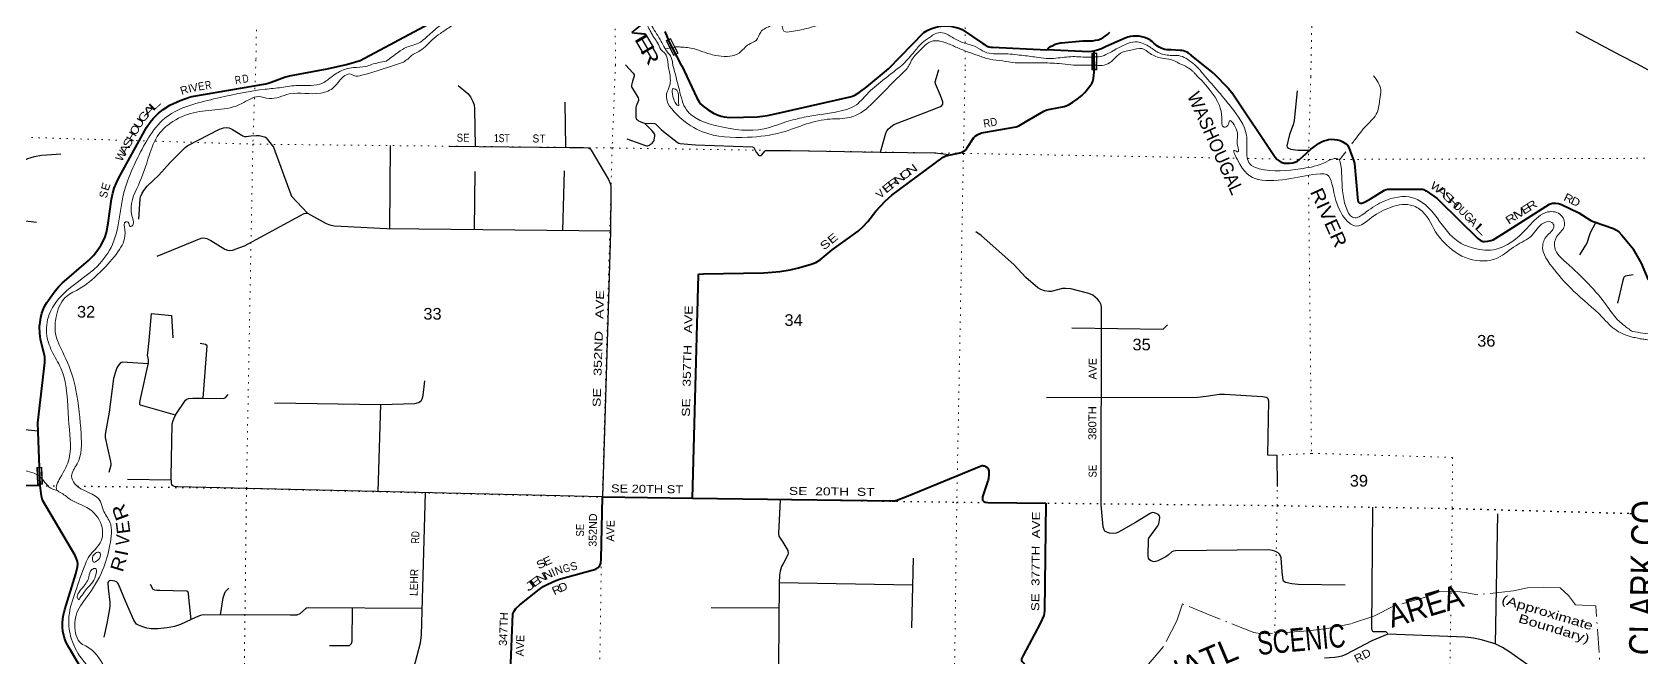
# Model space of a CAD drawing. Header units: feet. Extents: x -481249 to -254670, y -730376 to -544252.
# Drawn here: x -344259 to -320127, y -692632 to -683248 of the extents above; entities that cross this region are included whole.
import ezdxf
from ezdxf.enums import TextEntityAlignment as Align

# ---------------------------------------------------------------- set-up
doc = ezdxf.new("R2010")
doc.units = ezdxf.units.FT
doc.header["$LTSCALE"] = 70
doc.linetypes.add('DOT_DASHED', pattern=[7.7, 5, -1.2, 0.3, -1.2])
doc.linetypes.add('DOTTED', pattern=[1.5, 0.3, -1.2])
doc.layers.add('12', color=7, linetype='Continuous')
doc.layers.add('30', color=7, linetype='Continuous')
for name, color, linetype, lineweight in [('26', 7, 'Continuous', 40), ('27', 7, 'Continuous', 13), ('29', 7, 'Continuous', 25), ('39', 7, 'Continuous', 13), ('41', 7, 'Continuous', 13), ('44', 7, 'DOT_DASHED', 13), ('6', 7, 'DOTTED', 25), ('61', 7, 'Continuous', 13), ('7', 7, 'DOTTED', 13)]:
    doc.layers.add(name, color=color, linetype=linetype, lineweight=lineweight)

msp = doc.modelspace()

# ---------------------------------------------------------------- linework, layer by layer
at = {"layer": '26'}
for p, q in [((-334518.4, -683753.81), (-334723.44, -683359.2)), ((-328337.3, -683840.7), (-328335.98, -683562.62)), ((-328335.98, -683562.62), (-328335.83, -683530.34)), ((-335710.28, -690218.32), (-334360.02, -690238.3))]:
    msp.add_line(p, q, dxfattribs=at)
for points in [[(-339343.1, -683674.63), (-337872.23, -682889.11)], [(-331418.92, -683799.91), (-330892.14, -683253.21), (-330839.68, -683221.76), (-330784.21, -683195.97), (-330726.36, -683176.11), (-330666.74, -683162.41), (-330606.02, -683155.02), (-330544.86, -683154.02), (-330483.93, -683159.41), (-330423.9, -683171.15), (-330365.43, -683189.09), (-330317.63, -683208.99), (-330006.32, -683418.07), (-329981.84, -683434.51), (-329956.32, -683450.84), (-329949.76, -683454.45), (-329932.62, -683461.66), (-329914.82, -683467.05), (-329910.94, -683467.79), (-329885.85, -683471.69), (-329860.94, -683472.87), (-329049.35, -683511.07)], [(-334774.94, -683238.65), (-334740.5, -683324.43), (-334723.44, -683359.2)], [(-329049.35, -683511.07), (-329026.63, -683491.01), (-329022.23, -683487.13), (-328990.27, -683464.41), (-328956.12, -683445.14), (-328920.14, -683429.56), (-328882.73, -683417.82), (-328844.29, -683410.05), (-328833.12, -683408.57), (-328509.69, -683377.19), (-328423.71, -683375.52), (-328394.76, -683376.99), (-328355.01, -683375.49), (-328315.63, -683369.85), (-328277.06, -683360.12), (-328239.72, -683346.41), (-328204.01, -683328.88), (-328170.33, -683307.71), (-328139.05, -683283.13), (-328110.51, -683255.42), (-328103.55, -683247.71)], [(-326550.74, -683862.8), (-326880.43, -683596.91), (-326886.16, -683591.15), (-326905.72, -683574.03), (-326926.96, -683559.04), (-326949.66, -683546.36), (-326973.55, -683536.12), (-326998.39, -683528.43), (-327023.89, -683523.38), (-327049.78, -683521.03), (-327183.74, -683513.64), (-327186.67, -683513.9), (-327217.17, -683514.83), (-327247.59, -683512.57), (-327277.62, -683507.14), (-327306.92, -683498.61), (-327335.16, -683487.06), (-327362.04, -683472.62), (-327387.26, -683455.45), (-327440.72, -683410.4), (-327465.67, -683389.38), (-327490.72, -683372.31), (-327504.01, -683363.39), (-327541.82, -683343.38), (-327581.53, -683327.43), (-327622.68, -683315.72), (-327664.83, -683308.37), (-327707.52, -683305.47), (-327750.28, -683307.05), (-327792.64, -683313.09), (-327834.13, -683323.52), (-327874.31, -683338.24), (-328157.47, -683461.58), (-328168.29, -683467.69), (-328225.55, -683495.48), (-328285.4, -683517.13), (-328347.19, -683532.41), (-328410.23, -683541.15), (-329049.35, -683511.07)], [(-344139.81, -690048.34), (-344170.44, -689243.6), (-344172.56, -689107.79), (-344070.46, -688200.13), (-344071.63, -688114.41), (-344134.07, -687855.52), (-344141.46, -687809.7), (-344145.57, -687770.37), (-344147.4, -687663.26), (-344141.46, -687595.99), (-344131.49, -687528.48), (-344112.71, -687460.38), (-344091.12, -687399.91), (-344068.11, -687350), (-344038.78, -687301.85), (-343913.2, -687128.07), (-343858.24, -687060.91), (-343809.93, -687012.99), (-343414.85, -686670.74), (-343339.31, -686598.5), (-343273.59, -686511.61), (-343224.3, -686436.46), (-343171.89, -686331.88), (-343146.84, -686250.94), (-343120.26, -686110.49), (-343070.7, -685755.01), (-343051.78, -685665.01), (-343028.3, -685589.86), (-342995.44, -685505.32), (-342956.9, -685420.41), (-342545.95, -684675.15), (-342491.07, -684598.36), (-342442.68, -684541.29), (-342365.22, -684463.79), (-342297.15, -684407.43), (-342192.87, -684344.28), (-342038.96, -684271.22), (-341956.81, -684240.69), (-341901.14, -684224.3), (-341864.22, -684214.66), (-340758.08, -684023.52), (-340721.02, -684014.06), (-340676.42, -683997.62), (-340474.23, -683923.31), (-340399.45, -683903.69), (-339837.3, -683796.83), (-339548.6, -683731.08), (-339343.1, -683674.63)], [(-334518.4, -683753.81), (-334296.76, -684230.11), (-334258.93, -684293.38), (-334240.43, -684321.7), (-334200.53, -684356.93), (-334123.52, -684413.26), (-334043.27, -684460.26), (-333975.2, -684493.14), (-333928.25, -684507.23), (-333886, -684516.62), (-333799.16, -684528.36), (-333390.81, -684517.2), (-333308.6, -684509.58), (-333237.01, -684499.01), (-333075.06, -684461.44), (-331994.69, -684219.93), (-331958.97, -684208.98), (-331923.76, -684194.89), (-331860.39, -684152.62), (-331747.73, -684068.08), (-331418.92, -683799.91)], [(-334360.02, -690238.3), (-334270.53, -686888.3), (-334262.12, -686878.53), (-334195.68, -686873.3), (-333295.83, -686857.45), (-333163.64, -686848), (-333049.8, -686835.08), (-332893.72, -686810.43), (-332771.66, -686782.25), (-332581.87, -686725.03), (-332512.3, -686701.22), (-332446.58, -686661.3), (-332264.12, -686513.23), (-331877.39, -686232.71), (-331799.09, -686161.37), (-331729.51, -686089.46), (-331612.22, -685933.8), (-331470.15, -685782.99), (-331372.68, -685690.93), (-330599.9, -685121.13), (-330582.34, -685111.93), (-330562.38, -685104.89), (-330352.9, -685058.44), (-330317.69, -685046.76), (-330291.87, -685032.67), (-330268.4, -685015.06), (-330247.01, -684989.84), (-330141.8, -684829.2), (-330119.94, -684806.64), (-330083.56, -684783.15), (-330047.18, -684766.71), (-330027.23, -684759.67), (-329997.48, -684753.11), (-329506.05, -684665.71), (-329468.6, -684653.99), (-329439.85, -684639.32), (-329343.4, -684577.87), (-329091.29, -684432.65), (-329046.52, -684413.81), (-328996.23, -684400.95), (-328789.58, -684361.26), (-328756.82, -684351.63), (-328723.38, -684336.96), (-328655.31, -684298.21), (-328590.76, -684253.59), (-328523.28, -684197.82), (-328479.85, -684153.2), (-328401.89, -684056.37), (-328369.54, -684007.6), (-328356.63, -683982.94), (-328347.24, -683943.02), (-328337.3, -683840.7)], [(-326550.74, -683862.8), (-326325.69, -684093.88), (-326259.97, -684173.73), (-325621.75, -685122.35), (-325593.96, -685155.96), (-325566.38, -685177.68), (-325533.52, -685194.12), (-325531.76, -685195.88), (-325488.92, -685210.55), (-325450.78, -685213.49), (-325409.12, -685212.9), (-325360.41, -685206.45), (-325330.38, -685198.31), (-325290, -685180.62), (-325256.55, -685158.89), (-325161.07, -685068.55), (-325087.55, -685001.55), (-324965.5, -684912.31), (-324929.12, -684893.52), (-324894.05, -684878.07), (-324856.36, -684865.34), (-324822.32, -684858.29), (-324777.73, -684854.78), (-324735.47, -684855.94), (-324690.08, -684860.82), (-324650.98, -684871.21), (-324618.12, -684886.47), (-324568.82, -684917), (-324540.66, -684942.83), (-324518.3, -684977.19), (-324444.61, -685180.27), (-324435.63, -685217.02), (-324386.75, -685777.29), (-324376.36, -685796.48), (-324362.87, -685807.64), (-324344.68, -685812.92), (-324322.71, -685812.17), (-324284.82, -685798.83), (-324192.68, -685747.9), (-323984.97, -685615.07), (-323960.91, -685605.09), (-323940.43, -685601.25), (-323447.47, -685600.98), (-323414.6, -685602.16), (-323393.87, -685606.63), (-323358.27, -685625.64), (-323196.32, -685744.24), (-323166.36, -685773.77), (-322586.64, -686341.32), (-322549.08, -686367.15), (-322512.7, -686385.94), (-322488.06, -686388.29), (-322434.07, -686383.59), (-322391.82, -686374.2), (-322355.98, -686360.95), (-322172.82, -686249.38), (-321509.11, -685828.17), (-321465.85, -685811.75), (-321414.22, -685811.75), (-321374.31, -685818.79), (-321331.67, -685832.57), (-321073.27, -685956.11), (-320893.14, -686070.07), (-320841.29, -686093.3), (-320552.28, -686193.24), (-320507.62, -686216.26), (-320472.41, -686244.44), (-320425.47, -686291.41), (-320252.66, -686500.11)], [(-320028.85, -686960.42), (-320129.61, -686714.49), (-320252.66, -686500.11)], [(-334357.76, -690238.52), (-331367.82, -690278.8), (-331324.39, -690276.45), (-331298.23, -690269.83), (-331150.14, -690211.8), (-330030.01, -689752.74), (-330016.19, -689749.71), (-330002.98, -689748.84), (-329996.53, -689750.01), (-329978.92, -689754.12), (-329967.18, -689759.99), (-329942.25, -689777.9), (-329934.03, -689786.12), (-329925.79, -689798.16), (-329920.23, -689810.49), (-329917.6, -689826.05), (-329915.25, -689854.24), (-329916.12, -689881.55), (-329923.45, -689941.15), (-329928.26, -689968.2), (-329935.19, -689994.59), (-330010.88, -690218.92), (-330012.9, -690239.17), (-330009.12, -690266.48), (-330003.83, -690276.46), (-329990.34, -690287.62), (-329966.86, -690297.01), (-329933.13, -690302.27), (-329064.2, -690311.1)], [(-344787.17, -690039.6), (-344139.81, -690048.34)], [(-343362.75, -693060.08), (-343704.84, -692482.68), (-343748.25, -692401.66), (-343772.3, -692336.48), (-343796.95, -692234.32), (-343803.99, -692172.08), (-343802.24, -692103.39), (-343792.85, -692009.45), (-343769.38, -691908.47), (-343602.72, -691370.66), (-343579.25, -691267.32), (-343575.69, -691220.34), (-343579.54, -691188.38), (-343594.47, -691148.71), (-343616.8, -691098.23), (-344102.65, -690266.94), (-344118.5, -690209.87), (-344139.81, -690048.34)], [(-337098.04, -693084.68), (-337053.63, -691974.82), (-337034.87, -691931.21), (-337010.08, -691893.37), (-336946.84, -691836.08), (-336660.44, -691605.89), (-336600.57, -691564.79), (-336526.7, -691527.75), (-336410.42, -691473.19), (-336336.47, -691446.17), (-335809.35, -691301.34), (-335774.23, -691278.24), (-335747.24, -691248.87), (-335733.15, -691211.29), (-335726.53, -691154.4), (-335710.28, -690218.32)], [(-329064.2, -690311.1), (-329080.01, -691926.55), (-329084.71, -691966.48), (-329092.5, -691996.32), (-329146.74, -692119.64), (-329403.81, -692596.36), (-329425.12, -692647.66), (-329428.64, -692672.32), (-329417.25, -692688.22), (-329290.11, -692821.99), (-329136.35, -692969.45), (-329109.21, -693004.51), (-329077.66, -693061.06), (-329050.75, -693145.36), (-329023.67, -693284.2), (-329021.81, -693373.84), (-329028.36, -693455.67), (-329066.25, -693655.36)]]:
    msp.add_lwpolyline(points, dxfattribs=at)
at = {"layer": '29'}
for p, q in [((-320208.92, -683719.43), (-319756.58, -683961.14)), ((-336258.08, -684976.66), (-336265.97, -684296.29)), ((-338889.72, -684948.81), (-338902.71, -686191.37)), ((-336281.41, -685327.57), (-336306.38, -686220.26)), ((-337623.14, -685336.19), (-337633.15, -686205.5)), ((-339070.45, -690137.26), (-339033.01, -688834.8)), ((-342831.33, -689951.97), (-342174.32, -689960.85)), ((-322319.27, -692427.07), (-322286.81, -690471.58)), ((-331052.69, -691137.5), (-331073.96, -692181.64)), ((-333058.93, -691500.51), (-331060.88, -691539.65)), ((-334081, -691874.91), (-333065.11, -691884.59))]:
    msp.add_line(p, q, dxfattribs=at)
for points in [[(-321116.31, -683235.89), (-320452.45, -683594.15), (-320208.92, -683719.43)], [(-335362.25, -683738.26), (-335249, -683860.34), (-335235.37, -683890.03), (-335233.77, -683907.32), (-335236.31, -683922.56), (-335258.93, -683983.76), (-335274.38, -684040.65), (-335274.38, -684064.77), (-335270.57, -684076.2), (-335232.88, -684134.17), (-335172.85, -684232.38), (-335166.51, -684251.43), (-335170.33, -684271.07), (-335204.58, -684356.82), (-335208.2, -684378.6), (-335210.39, -684528.64), (-335206.16, -684540.61), (-335199.46, -684552.3), (-335185.85, -684564.1), (-335169, -684575.15), (-335144.61, -684588.86), (-335122.65, -684597.85), (-335076.44, -684610.48)], [(-331542.11, -685045.94), (-331462.03, -684763.34), (-331445.11, -684729.16), (-331418.46, -684696.14), (-331388, -684666.94), (-331363.88, -684650.43), (-331339.13, -684634.95), (-330807.61, -684426.04), (-330641.74, -684363.45), (-330618.9, -684345.68), (-330606.5, -684328.72), (-330604.31, -684315.85), (-330605.58, -684294.26), (-330640.88, -684196.2), (-330717.02, -684023.1), (-330718.53, -684016.17), (-330719.16, -683993.94), (-330699.49, -683927.29), (-330664.28, -683808.76)], [(-337869.95, -684046.53), (-337726.5, -684168.51), (-337685.31, -684220.08), (-337652.32, -684286.11), (-337632.01, -684336.9), (-337626.94, -684395.95), (-337616.64, -684961.82)], [(-325292.59, -684128.38), (-325339.86, -684573.61), (-325356.47, -684635.73), (-325411.06, -684783.05), (-325449.81, -684950.6), (-325443.93, -684974.87), (-325426.16, -684987.57), (-325388.02, -685001.45), (-325283.36, -685016.87), (-325105.86, -685017.27)], [(-335344.12, -684846.96), (-335063.22, -684948.8), (-335045.61, -684952.02), (-335026.58, -684950.75), (-335006.27, -684943.14), (-334992.31, -684934.25), (-334963.12, -684912.66), (-334947.45, -684894.34), (-334939.01, -684883.46), (-334932.66, -684866.95), (-334921.91, -684802.64), (-334925.05, -684781.87), (-334939.01, -684755.21), (-334967.15, -684724), (-335076.44, -684610.48)], [(-335076.44, -684610.48), (-334931.3, -684616.44), (-334916.16, -684621.88), (-334827.77, -684709.88), (-334794.33, -684738.7), (-334590, -684897.42), (-334563.35, -684910.12), (-334542.33, -684915.82), (-334314.7, -684936.9), (-333457.87, -684966.48), (-333447.47, -684970.76), (-333440.82, -684979.33), (-333402.57, -685047.26), (-333377.36, -685079.64), (-333367.52, -685090.12), (-333355.79, -685097.42), (-333342.8, -685098.09), (-333331.67, -685097.42), (-333317.71, -685085.99), (-333277.3, -685032.94), (-333271.06, -685025.36), (-333263.14, -685021.23), (-333210.15, -685020.28), (-332891.92, -685023.44), (-331539.66, -685045.98), (-330730.58, -685059.31), (-330635.39, -685068.2), (-330478.37, -685086.26)], [(-342658.82, -686053.58), (-342638.52, -685748.84), (-342633.44, -685715.83), (-342615.68, -685670.12), (-342585.22, -685624.41), (-342533.3, -685558.18), (-342359.46, -685394.46), (-342189.25, -685202.68), (-341964.65, -684975.57), (-341923.29, -684946.17), (-341449.41, -684703.85), (-341417.04, -684691.77), (-341388.96, -684683.27), (-341343.44, -684679.08), (-341309.81, -684683.53), (-341283.79, -684693.04), (-341254.14, -684705.1), (-341099.77, -684803.51), (-341074.15, -684811.58), (-341050.91, -684813.04), (-340981.21, -684800.83), (-340895.45, -684795.89), (-340858.13, -684798.49), (-340793.93, -684811.13), (-340772.35, -684818.75), (-340755.72, -684829.88), (-340730.47, -684856.84), (-340658.77, -684947.64), (-340642.84, -684973.47), (-340383.39, -685681.56), (-340369.1, -685705.47), (-340130.83, -685964.79)], [(-346278.75, -685615.95), (-345202.84, -685622.16), (-345107.9, -685598.15), (-345018.45, -685564.63), (-344937.22, -685530.21), (-344674.91, -685383.19), (-344640.28, -685361.34), (-344611.73, -685340.4), (-344527.34, -685257.23), (-344498.15, -685234.37), (-344467.06, -685213.43), (-344428.99, -685190.57), (-344380.77, -685165.18), (-344322.47, -685143.85), (-344223.41, -685114.39), (-344118.03, -685094.59), (-344040.68, -685086.46), (-343827.27, -685074.51)], [(-338010.2, -684959.07), (-336201.7, -684977.23), (-336018.95, -684979.77), (-335918.93, -684981.25), (-335895.27, -684995.27), (-335876.24, -685019.39), (-335619.25, -685455.5), (-335592.6, -685516.49), (-335586.25, -685534.27), (-335582.45, -685558.4), (-335581.39, -685626.08), (-335586.34, -686242.27), (-335710.28, -690218.32)], [(-344561.66, -686055), (-344195.21, -686099.97)], [(-342385.2, -686606.62), (-341727.74, -686337.38), (-341690.53, -686332.93), (-341639.77, -686340.55), (-341578.97, -686371.4), (-341369.09, -686502.29), (-341330.12, -686518.32), (-341294.58, -686520.86), (-341251.43, -686515.78), (-341215.9, -686503.08), (-341075.85, -686450.23), (-340183.32, -685968.08), (-340156.23, -685962.17), (-340130.83, -685964.79)], [(-340130.83, -685964.79), (-339849.1, -686115.82), (-339796.52, -686139.38), (-339732.35, -686151.37), (-339625.33, -686157.69), (-338940.01, -686190.96), (-335584.12, -686228.29)], [(-324575.69, -691543.12), (-325281.5, -691531.59), (-325374.09, -691524.59), (-325444.56, -691509.38), (-325468.01, -691501.73), (-325481.97, -691494.12), (-325497.2, -691480.15), (-325504.36, -691460.55), (-325516.84, -691348.33), (-325534.64, -691134.12), (-325543.51, -691101.87), (-325558.76, -691075.7), (-325579.06, -691056.66), (-325607.17, -691040.99), (-325629.83, -691031.26), (-325661.56, -691021.1), (-325729.81, -691013.32), (-327118.59, -691028.73), (-327146.08, -691032.2), (-327170.63, -691043.97), (-327229.01, -691094.76), (-327262.28, -691116.67), (-327383.85, -691179.84), (-327416.63, -691188.62), (-327439.69, -691191.27), (-327456.19, -691188.73), (-327481.58, -691178.57), (-327506.96, -691160.79), (-327522.78, -691137.16), (-327529.8, -691107.46), (-327522.68, -690853.05), (-327518.38, -690836.98), (-327382.57, -690650.85), (-327366.72, -690620.48), (-327359.1, -690562.07), (-327354.66, -690528.42), (-327355.29, -690518.89), (-327362.17, -690497.07), (-327373.06, -690484.61), (-327397.81, -690470.01), (-327433.35, -690457.31), (-327466.43, -690453.64), (-327477.13, -690455.4), (-327499.35, -690464.93), (-327718.68, -690600.29), (-327970.97, -690748.95), (-328005.75, -690763.33), (-328041.5, -690766.19), (-328108.24, -690761.27), (-328146.63, -690749.37), (-328176.44, -690730.17), (-328189.78, -690713.82), (-328203.8, -690669.77), (-328231.19, -690335.26), (-328229.78, -687369.71), (-328233.87, -687335.99), (-328255.16, -687288.44), (-328285.62, -687252.88), (-328358.82, -687190.24), (-328415.07, -687166.53), (-328689.21, -687095.42), (-328768.85, -687090.67), (-328813.59, -687092.88), (-328981.34, -687137.82), (-329016.66, -687138.6), (-329082.66, -687125.9), (-329135.96, -687105.58), (-329182.25, -687083.08), (-329359.49, -686926.62), (-329544.24, -686732.05), (-330030.04, -686295.31), (-330113.99, -686242.15)], [(-321058.28, -686588.57), (-320967.42, -686443.74), (-320947.95, -686407.84), (-320908.62, -686284.47), (-320894.65, -686254.19), (-320814.91, -686102.42)], [(-345459.42, -686882.43), (-345093.9, -687558.43), (-345088.23, -687590.3), (-345095.84, -687618.24), (-345169.92, -687791.5), (-345305.81, -688119.8), (-345320.46, -688165.49), (-345328.08, -688213.74), (-345332.55, -688293.52), (-345299.52, -689072.28), (-345293.81, -689096.18), (-345273.5, -689108.88), (-345229.67, -689123.25), (-344170.67, -689228.85)], [(-320257.99, -686887.16), (-320346.76, -686900.31), (-320372.38, -686906.24), (-320389.37, -686917.74), (-320400.3, -686939.26), (-320416.67, -686991.4), (-320489.93, -687312.54)], [(-342109.76, -688991.37), (-342635.63, -688842.16), (-342642.76, -688830.08), (-342645.3, -688804.68), (-342629.94, -688728.19), (-342512.66, -688207.17), (-342513.13, -688187.54), (-342515.2, -688155.1), (-342529.16, -688094.14), (-342527.37, -688057.29), (-342504.49, -687871.53), (-342468.32, -687465.85), (-342172.28, -687497.86), (-342148.94, -687834.31)], [(-328670.54, -687680.24), (-327301.24, -687700.73), (-327239.78, -687635.54)], [(-341693.78, -688736.83), (-341636.32, -687953.28), (-341640.03, -687948.74), (-341658.18, -687930.98), (-341742.71, -687917.83)], [(-342516.65, -688224.91), (-342908.64, -688198.2), (-342921.37, -688202.09), (-342932.79, -688209.71), (-342957.62, -688237.56), (-342987.37, -688283.36), (-343012.13, -688343.69), (-343037.23, -688440.57), (-343103.15, -688949.89), (-343161.89, -689252.98), (-343164.43, -689288.54), (-343163.14, -689329.23), (-343129.12, -689485.76), (-343083.2, -689689.84), (-343079.39, -689726.65), (-343080.44, -689744.52), (-343110.28, -689854.16)], [(-335710.28, -690218.32), (-342081.74, -690068.27), (-342126.98, -690063.53), (-342142.67, -690055.57), (-342152.82, -690046.68), (-342164.25, -690031.44), (-342170.61, -690012.92), (-342177.31, -689918.79), (-342157.67, -689124.73), (-342143.93, -689072.63), (-342136.32, -689047.24), (-342103.13, -688981.4), (-341960.83, -688767.24), (-341938.31, -688752.61), (-341912.92, -688742.45), (-341849.48, -688738.73), (-341702.2, -688736.72), (-341389.62, -688740.94), (-341372.21, -688734.83), (-341354.44, -688722.13), (-341322.19, -688681.82)], [(-340626.14, -688809.28), (-339033.01, -688834.8), (-338523.35, -688818.03), (-338467.75, -688802.42), (-338429.43, -688779.93), (-338410.5, -688749.17), (-338397.61, -688695.32), (-338370.23, -688477.6)], [(-329052.92, -688727.51), (-326787.65, -688722.09), (-326657.27, -688709.38), (-326458.23, -688678.52), (-326383.13, -688676.37), (-325812, -688711.92), (-325756.16, -688724.62), (-325733.04, -688744.34), (-325725.7, -688777.95), (-325736.49, -689587.47), (-325597.64, -689593.66), (-325595.61, -690061.12)], [(-338366.47, -690155.77), (-338426.8, -692286.24), (-338443.72, -692412.23), (-338518.51, -692699.34), (-338647.59, -693113.77), (-338667.96, -693220.93), (-338686.25, -693413.37), (-338702.34, -693838.93)], [(-333042.99, -690268.27), (-333071.52, -690762.26), (-333064.95, -690806.19), (-333005.79, -690899.03), (-332928.89, -691020.12), (-332924.29, -691059.41), (-332929.37, -691087.35), (-332992.07, -691203.34), (-333023.29, -691262.6), (-333046.14, -691331.17), (-333057.33, -691390.54), (-333059.02, -691506.56), (-333080.41, -693940.78)], [(-323934.85, -692276.08), (-323945.29, -692256.31), (-323954.18, -692248.05), (-323966.65, -692243.63), (-324148.18, -692243.18), (-324158.52, -692237.89), (-324165.83, -692229.33), (-324171.85, -692215.04), (-324175.69, -692192.79), (-324157.22, -690372.29)], [(-338415.71, -691894.49), (-340122.3, -691883.35), (-340144.16, -691888.74), (-340161.93, -691896.36), (-340248.25, -691972.56), (-340293.33, -691993.08), (-340392.15, -691991.75), (-341695.14, -691988.15), (-341733.32, -691995.42), (-341802.57, -692024.72), (-342032.88, -692132.58), (-342127.31, -692162.39), (-342233.43, -692183.38), (-342373.05, -692196.08), (-342476.76, -692195.68), (-342540.6, -692188.46), (-342616.75, -692163.06), (-342664.99, -692142.74), (-342692.91, -692124.96), (-342713.35, -692098.45), (-342736.07, -692066.54), (-342862.05, -691782.31), (-342963.21, -691526.84), (-342975.33, -691510.93), (-342995.64, -691494.42), (-343021.03, -691481.72), (-343049.2, -691475.66), (-343087.03, -691474.1), (-343103.53, -691479.18), (-343115.95, -691488.76), (-343126.38, -691500.77), (-343126.38, -691510.93), (-343117.38, -691586.78), (-343095.92, -691799.22), (-343094.65, -691852.55), (-343099.72, -691897.15), (-343141.27, -692118.68), (-343182.56, -692322.21)], [(-342489.23, -691529.24), (-342447.93, -691601.83), (-342423.82, -691614.43), (-342390.82, -691616.97), (-342347.3, -691617.19), (-341944.02, -691626.64), (-341928.79, -691634.75), (-341918.64, -691660.15), (-341913.24, -691729.1), (-341882.68, -692062.24)], [(-341437.34, -691988.86), (-341394.92, -691734.1), (-341377.92, -691670.31), (-341359.21, -691636.54), (-341310.08, -691587.19)], [(-339802.72, -692448.79), (-339579.32, -692448.79), (-339503.18, -692445.94), (-339471.44, -692419.59), (-339461.95, -692384.47), (-339454.7, -691887.71)], [(-321474.35, -692991.59), (-322118.64, -692537.91), (-322213.18, -692477.41), (-322317.35, -692427.98), (-322362.33, -692410.93), (-322532.4, -692362.68), (-322649.16, -692337.28), (-322775.69, -692321.75), (-323934.85, -692276.08), (-324174.37, -692378.88), (-324564.35, -692582.35), (-324625.45, -692604.89), (-324670.97, -692615.37), (-324732.53, -692626.72), (-324885.13, -692635.49)]]:
    msp.add_lwpolyline(points, dxfattribs=at)
at = {"layer": '39'}
for p, q in [((-334765.39, -683499.29), (-334608.83, -683469.62)), ((-324658.25, -685162.96), (-324566.55, -685042.53))]:
    msp.add_line(p, q, dxfattribs=at)
for points in [[(-334608.83, -683469.62), (-334538.78, -683470.34), (-334330.99, -683498.52), (-334203.35, -683541.91), (-334011.8, -683595.98), (-333841.9, -683611.74), (-333689.58, -683579.24), (-333586.77, -683490.11), (-333516.23, -683430.72), (-333405.68, -683371.73), (-333336.54, -683246.19), (-333167.58, -683141.72), (-333035.19, -683100.99), (-332988.35, -683231.73), (-332876.39, -683238.89), (-332647.94, -683193.13), (-332415.2, -683115.36), (-332274.26, -683012.6), (-332245.15, -682888.65), (-332251.91, -682750.31), (-332261, -682648.02), (-332245.48, -682477.84), (-332217.94, -682305.79), (-332194.6, -682155.73), (-332109.14, -681994.29), (-331897.69, -681836.14), (-331676.79, -681740.21), (-331579.96, -681649.02), (-331553.55, -681603.2), (-331552.29, -681462.94), (-331564.95, -681312.51), (-331517.82, -681186.75), (-331424.99, -681095.52), (-331279.6, -680942.71), (-331250.38, -680806.74), (-331217.25, -680680.83), (-331134.49, -680597.51), (-331083.63, -680501.85), (-331038.46, -680372.05), (-330941.6, -680276.86), (-330848.62, -680169.6), (-330769.85, -680084.23), (-330641.71, -680071.52), (-330535.61, -680062.59), (-330497.51, -680052.96), (-330461.17, -680015.26), (-330364.55, -679948.11), (-330213.77, -679863.49), (-330094.95, -679774.53), (-329979.26, -679587.34), (-329908.95, -679554), (-329758.56, -679513.46), (-329616.29, -679486.86), (-329470.05, -679462.31), (-329313.73, -679429.84), (-329156.82, -679331.25), (-329089.85, -679223.73), (-328999.14, -679146.5), (-328908.75, -679105.35), (-328822.55, -679084.19), (-328779.74, -678994.45), (-328760.43, -678848.36), (-328737.05, -678694.29), (-328684.07, -678584.62), (-328606.43, -678403.06), (-328563.19, -678265.23), (-328495.95, -678127.65), (-328442.61, -677977.9), (-328366.21, -677934.59), (-328277.52, -677859.35), (-328172.1, -677702.12), (-328057.82, -677673.24), (-327907.55, -677646.72), (-327821.18, -677607.53), (-327719.01, -677590.54), (-327678.54, -677314.41), (-327650.07, -677038.16), (-327675.95, -676799.42), (-327635.96, -676577.4), (-327549.02, -676474.08), (-327450.49, -676416.98), (-327379.45, -676301.48), (-327341.53, -676087.45), (-327272.7, -675995.97), (-327188.37, -675960.76), (-327219.21, -675830.19), (-327259.34, -675619.37), (-327257.88, -675455.06), (-327146.52, -675305.91), (-327020.87, -675122.83), (-326940.13, -675041.5), (-326855.58, -674982.25), (-326724.12, -674821.27), (-326637.02, -674699.93), (-326586.43, -674634.32), (-326491.75, -674561.14)], [(-338953.53, -683683.61), (-338862.93, -683618.41), (-338774.31, -683551.18), (-338639.59, -683472.4), (-338549.29, -683441.27), (-338438.87, -683396.31), (-338354.23, -683327.04), (-338261.49, -683245.83), (-338126.48, -683134.99), (-337991.55, -683055.16), (-337858.17, -682990.1), (-337712.33, -682902.77), (-337577.92, -682860.06), (-337454.4, -682832.73), (-337395.84, -682826.22), (-337316.14, -682824.6), (-337207.16, -682829.48), (-337013.6, -682835.98), (-336912.75, -682847.37), (-336673.65, -682847.37), (-336425.81, -682805.65), (-336216.17, -682730.87), (-336089.89, -682670.79), (-335951.14, -682584.15), (-335830.08, -682467.16), (-335707.01, -682350.19), (-335628.47, -682290.88), (-335570.21, -682263.42), (-335409.71, -682210.96), (-335299.63, -682204.07), (-335174.12, -682261.47), (-335110.93, -682354.3), (-335055.77, -682449.05), (-335010.66, -682549.71), (-334981.81, -682680.26), (-334984.82, -682792.45), (-334990.17, -682903.73), (-334995.07, -682994.45), (-334987.71, -683043.49), (-334964.1, -683161.38), (-334897.06, -683270.28), (-334830.07, -683385.19), (-334786.77, -683463.79), (-334733.32, -683549.21), (-334689.99, -683603.05), (-334657.02, -683719.62), (-334653.27, -683749.16)], [(-338693.59, -683696.29), (-338629.18, -683650.86), (-338584.81, -683611.24), (-338524.43, -683569.77), (-338444.01, -683524.51), (-338341.27, -683443.4), (-338262.53, -683362.04), (-338137.64, -683265.13), (-337994.75, -683168.4), (-337825.82, -683067.93), (-337659.09, -682989.48), (-337548.65, -682942.52), (-337390.28, -682904.07), (-337302.05, -682880.92), (-337211.94, -682869.82), (-337053.97, -682877.45), (-336868.04, -682889.38), (-336722.06, -682894.88), (-336545.94, -682884.66), (-336413.78, -682869.98), (-336233.32, -682821.74), (-336100.95, -682783.01), (-335998.24, -682705.91), (-335943.7, -682646.35), (-335865.21, -682593.05), (-335792.75, -682543.7), (-335720.23, -682486.32), (-335613.45, -682401.25), (-335583.19, -682373.5), (-335556.98, -682349.73), (-335442.43, -682290.78), (-335346.24, -682271.73), (-335230.37, -682288.95), (-335137.4, -682406.13), (-335117.93, -682466.44), (-335085.02, -682589.02), (-335059.82, -682679.46), (-335038.68, -682775.86), (-335034.86, -682795.94), (-335039.48, -682866.03), (-335040.27, -682954.2), (-335035.34, -683074.48), (-335028.06, -683154.72), (-334994.7, -683227.2), (-334961.25, -683289.66), (-334927.69, -683340.11), (-334882.29, -683408.7), (-334833.16, -683507.4), (-334773.66, -683564.12), (-334728.8, -683692.83), (-334722.28, -683751.5)], [(-331291.69, -683799.24), (-331194.37, -683721.03), (-331117.59, -683635.65), (-331030.71, -683538.35), (-330970.02, -683462.82), (-330893.35, -683389.46), (-330778.59, -683306.47), (-330698.19, -683263.21), (-330588.16, -683262.33), (-330466.68, -683323.7), (-330307.36, -683403.48), (-330109.92, -683469.63), (-329976.43, -683544.58), (-329704.75, -683571.98), (-329424.9, -683594.88), (-329203.11, -683623.21), (-329057.26, -683642.74), (-328911.19, -683638.22), (-328656.93, -683614.78), (-328412.96, -683623.29), (-328296.79, -683616.17)], [(-331150.59, -683802.16), (-331122.74, -683763.85), (-331073.85, -683666.16), (-330964.68, -683537.02), (-330906.14, -683477.5), (-330779.3, -683386.62), (-330667.22, -683379.75), (-330547.5, -683413.04), (-330390.05, -683478.78), (-330224.62, -683546.61), (-330073.06, -683598.26), (-329901.52, -683654.12), (-329713.72, -683680.1), (-329519.91, -683706.13), (-329329.87, -683706.07), (-329145.86, -683707.96), (-328859.9, -683718.9), (-328688.04, -683738.7), (-328520.04, -683742.43), (-328299.02, -683743.62)], [(-328296.79, -683616.17), (-328244.83, -683612.99), (-328134.43, -683570.03), (-328025.88, -683511.03), (-327858.04, -683427.65), (-327720.78, -683393.92), (-327523.88, -683457.33), (-327375.66, -683553.06), (-327196.56, -683596.29), (-327069.83, -683599.91), (-326961.95, -683639.93), (-326853.5, -683717.42), (-326762.26, -683804.52), (-326714.77, -683863.13)], [(-328299.03, -683743.62), (-328218.01, -683745.52), (-328109.66, -683708.56), (-327992.7, -683603.55), (-327882.08, -683536.55), (-327787.91, -683519.48), (-327617.64, -683493.17), (-327496.09, -683568.5), (-327320.08, -683639.52), (-327187.05, -683659.9), (-327061.52, -683715.29), (-326936.04, -683776.69), (-326862.52, -683831.55), (-326833.5, -683861.09)], [(-352448.22, -697411.55), (-352173.41, -697333.9), (-351827.1, -697266.79), (-351526.59, -697145.4), (-351241.33, -696823.47), (-351046.28, -696553.39), (-350805.92, -696469.92), (-350344.13, -696547.52), (-350132.74, -696718.59), (-350011.07, -696813.2), (-349738.98, -696799.99), (-349639.01, -696814.34), (-349476.81, -696768.72), (-349148.32, -696653.43), (-348882.14, -696616.15), (-348564.07, -696613.11), (-348276.48, -696734.29), (-347952.85, -696847.56), (-347880.97, -696883.87), (-347609.5, -697037.08), (-347260.38, -697286.77), (-346947.01, -697468.18), (-346753.53, -697615.14), (-346557.77, -697687.92), (-346286.11, -697791.01), (-346062.7, -697958.1), (-345694.25, -698386.3), (-345417.17, -698641.78), (-345245.38, -698704.46), (-344992.81, -698564.88), (-344634.34, -698457.71), (-344182.03, -698396.94), (-343751.89, -698380.21), (-343539.69, -698336.75), (-343298.9, -698136.98), (-343272.22, -697956.61), (-343371.45, -697749.8), (-343647.76, -697287.8), (-344003.87, -696769.42), (-344323.92, -696237.11), (-344402.78, -695930.11), (-344351.3, -695541.29), (-344188.24, -695267.1), (-343957.42, -695061.29), (-343670.88, -694929.84), (-343398.33, -694796.34), (-343245.62, -694616.36), (-343180.34, -694277.71), (-343145.36, -694021.18), (-343160.51, -693794.56), (-343147.54, -693537.96), (-343128.71, -693317.47), (-343227.56, -693006.39), (-343520.22, -692638.58), (-343682.99, -692305.25), (-343707.89, -692010.44), (-343608.46, -691635.81), (-343460.87, -691221.22), (-343400.41, -691103.11), (-343237.65, -690907.12), (-343218.65, -690644.52), (-343437.69, -690379.19), (-343677.29, -690262.17), (-343820.94, -690161.48), (-343886.78, -690117.16), (-343838.07, -689930.85), (-343704.96, -689640.53), (-343714.73, -689049.02), (-343814, -688320.9), (-343947.06, -688063.85), (-344038.09, -687802.92), (-344002.87, -687480.23), (-343739.48, -687124.14), (-343282.02, -686756.62), (-343054.75, -686430.5), (-342898.03, -685715.19), (-342823.08, -685466.8), (-342697.95, -685172.44), (-342514.64, -684834.16), (-342269.48, -684538.17), (-341818.59, -684323.01), (-341440.17, -684227.92), (-340767.58, -684103.67), (-340521.44, -684076.35), (-340273.28, -684047.03), (-339907.09, -684012.06), (-339760.68, -683910.26), (-339670.44, -683850.38), (-339444.13, -683778.89), (-339256.03, -683761.42), (-339171.91, -683733.61), (-338951.22, -683681.99)], [(-338693.59, -683696.29), (-339314.54, -683893.57), (-339434.58, -683899.22), (-339480.51, -683877.03), (-339570.6, -683898.81), (-339735.3, -684074.74), (-339931.66, -684162.36), (-340403.79, -684174.95), (-340706.1, -684242.2), (-340866.02, -684213.64), (-341116.46, -684319.14), (-341841.09, -684455.27), (-342187.75, -684612.6), (-342358.39, -684776.49), (-342503.63, -685096.85), (-342667.33, -685541.46), (-342763.09, -686004.32), (-342765.67, -686156.7), (-342791.7, -686164.64), (-342821.46, -686098.38), (-342853.44, -686092.27), (-342869.89, -686212.52), (-342949.01, -686505.01), (-343190.15, -686797), (-343569.38, -687106.62), (-343767.89, -687232.32), (-343898.99, -687516.63), (-343911.83, -687741.15), (-343753.34, -688146.65), (-343603.08, -688616.28), (-343525.54, -689272.16), (-343585.25, -689723.1), (-343667.95, -689907.31), (-343622.36, -690017.72), (-343235.31, -690287.58), (-343193.78, -690414.02), (-343094.45, -690596.78), (-343093.74, -690939.64), (-343203.18, -691316.24), (-343438.74, -691718.53), (-343601.82, -691996.73), (-343618.37, -692143.04), (-343523.39, -692418.02), (-343433.56, -692466.41), (-343180.62, -692759.92), (-343023.75, -693067.16), (-342978.84, -693360.03), (-343063.54, -693540.22), (-343050.4, -693768.83), (-343007.37, -694029.62), (-343026.1, -694222.04), (-343057.06, -694474.58), (-343174.19, -694770.96), (-343384.81, -694924.7), (-343861.67, -695131.76), (-344198.86, -695431.48), (-344307.97, -695719.87), (-344298.77, -695932.43), (-344049.92, -696249.98), (-343926.56, -696424.79), (-343763.75, -696748.1), (-343379.76, -697300.65), (-343165.56, -697786.52), (-343130.8, -698117.45), (-343281.83, -698383.65), (-343504.24, -698483.22), (-344034.57, -698547.76), (-344610.84, -698592.12), (-344831.05, -698637.56), (-344941.44, -698735.47), (-345181.91, -698849.02), (-345511.71, -698779.84), (-346013.62, -698202.87), (-346310.59, -697917.25), (-346474.51, -697888.67), (-346979.49, -697592.39), (-347582.34, -697259.72), (-347985.28, -696961.75), (-348510.64, -696765.66), (-348962.58, -696730.19), (-349323.1, -696851.39), (-349493.22, -696874.93), (-349663.34, -696898.47), (-349685.41, -696918.45), (-349597.45, -696930.75), (-349537.65, -696987.08), (-349653.83, -697028.83), (-349947.62, -696959.76), (-350187.22, -696844.74), (-350211.01, -696786.52), (-350293.11, -696810.33)], [(-331150.59, -683802.16), (-331546.35, -684200.04), (-331835.36, -684455.8), (-332003.66, -684527.47), (-332297.8, -684550.63), (-332648.14, -684623.74), (-333014.67, -684748.93), (-333533.04, -684823.54), (-334206.86, -684743.28), (-334554.08, -684521.67), (-334746.8, -684172.21), (-334702.35, -684054.05), (-334691.94, -683947.82), (-334722.28, -683751.5)], [(-334653.27, -683749.16), (-334556.55, -684114.64), (-334449.65, -684411.71), (-333970.49, -684657.79), (-333286.52, -684695.97), (-332958.08, -684594.72), (-332683.76, -684523.38), (-332215.39, -684446.62), (-331902.92, -684335.29), (-331718.2, -684151.4), (-331480.08, -683949.78), (-331291.28, -683798.96)], [(-326833.5, -683861.09), (-326460.03, -684349.94), (-326424.71, -684532.5), (-326389.24, -684672.96), (-326333.13, -684647.07), (-326308.86, -684576.97), (-326197.4, -684725.68), (-326188.24, -684948.26), (-326182.6, -685044.52), (-326230.53, -685022.32), (-326195.02, -685154.76), (-325878.1, -685456.48), (-325387.96, -685441.94), (-324943.62, -685373.12), (-324847.65, -685383.44), (-324772.16, -685524.02), (-324611.91, -685995.69), (-324400.48, -686156.73), (-324214.07, -686055.05), (-323921.38, -685885.52), (-323597.15, -685840.39), (-323419.47, -685933.17), (-323188.76, -686286.76), (-323095.16, -686397.32), (-322718.05, -686649.1), (-322287.91, -686632.37), (-322017.18, -686450.74), (-321776.56, -686297.09), (-321601.83, -686111.16), (-321473.78, -686103.53), (-321443.96, -686153.75), (-321536.48, -686287.8), (-321613.07, -686441.95), (-321436.44, -686813.42), (-321149.59, -687131.09), (-320720.99, -687521.37), (-320503.72, -687724.54), (-320270.58, -687821.58)], [(-326714.77, -683863.13), (-326284.09, -684372.53), (-326053.64, -684794.29), (-326048.46, -685012.85), (-326005.24, -685221.5), (-325865.49, -685296.11), (-325243.39, -685296.01), (-324899.01, -685210.85), (-324666.77, -685159.43), (-324639.09, -685245.73), (-324606.76, -685688.94), (-324426.02, -686032.34), (-324259.66, -685944.63), (-323989, -685781.05), (-323566.73, -685730.21), (-323367.12, -685843.1), (-323040.56, -686239.09), (-322853.15, -686404.07), (-322687.39, -686476.76), (-322355.47, -686511.86), (-322022.81, -686352.48), (-321791.93, -686128.62), (-321539.19, -685944.93), (-321335.35, -685995.68), (-321294, -686172.25), (-321404.57, -686318.28), (-321431.2, -686484.61), (-321261.99, -686701.67), (-320640.39, -687365.22), (-320489.09, -687560.17), (-320413.35, -687630.58), (-320268.43, -687738.18)], [(-334563.43, -684347.2), (-334571.17, -684279.01), (-334612.52, -684104.45), (-334650.49, -684094.31), (-334660.79, -684174.48), (-334619.27, -684302.92), (-334575.43, -684347.17), (-334563.43, -684347.2)], [(-324475.98, -684923.59), (-324425.59, -684857.41), (-324256.78, -684649.41), (-324094, -684451.41), (-324055.24, -684251.03), (-324040.72, -684112.73), (-324149.03, -683901.21)], [(-320269.78, -687737.92), (-319951.12, -687783.88), (-319775.36, -687806.81), (-319607.23, -687845.02), (-319477.32, -687898.51), (-319293.91, -687921.44), (-319202.21, -687967.29), (-319102.86, -688005.5), (-319052.97, -688046.86), (-318976.86, -688113.26), (-318879.7, -688221.76), (-318827.75, -688311.18), (-318820.11, -688448.73), (-318850.68, -688593.93), (-318896.53, -688716.2), (-318927.1, -688830.83), (-319026.44, -689014.24), (-319087.58, -689136.51), (-319133.43, -689243.5), (-319141.07, -689319.92), (-319133.43, -689388.7), (-319095.22, -689449.83), (-319049.37, -689480.4), (-318950.02, -689480.4), (-318827.75, -689457.47), (-318720.77, -689426.91), (-318598.49, -689388.7), (-318430.37, -689388.7), (-318300.46, -689381.05), (-318124.69, -689403.98), (-317926, -689411.62), (-317765.52, -689426.91), (-317551.54, -689472.76), (-317413.99, -689495.68), (-317268.79, -689518.61), (-317093.02, -689572.1), (-316978.39, -689610.31), (-316840.84, -689671.45), (-316749.14, -689755.51), (-316688, -689839.57), (-316611.58, -689992.41), (-316504.59, -690129.97), (-316412.89, -690191.1), (-316275.33, -690252.24), (-316183.63, -690321.02), (-316122.49, -690366.87), (-316038.43, -690405.08), (-315946.73, -690443.29), (-315832.1, -690458.57), (-315694.54, -690443.29), (-315541.7, -690443.29), (-315488.21, -690412.72), (-315442.36, -690389.79), (-315302.12, -690391.3)], [(-320270.85, -687821.59), (-320188.03, -687837.37), (-320111.61, -687852.66), (-320042.83, -687860.3), (-319996.98, -687867.94), (-319928.2, -687852.66), (-319867.06, -687867.94), (-319798.28, -687883.23), (-319714.22, -687913.79), (-319660.73, -687929.08), (-319591.95, -687959.65), (-319538.46, -687997.86), (-319454.4, -688028.42), (-319400.9, -688051.35), (-319316.84, -688074.28), (-319248.06, -688097.2), (-319186.93, -688120.13), (-319133.43, -688127.77), (-319057.01, -688150.69), (-319011.16, -688165.98), (-318980.59, -688211.83), (-318950.02, -688250.04), (-318934.74, -688326.46), (-318927.1, -688402.88), (-318927.1, -688486.94), (-318942.38, -688571), (-318965.31, -688632.14), (-318980.59, -688685.63), (-319003.52, -688754.41), (-319034.09, -688853.76), (-319079.94, -688922.53), (-319125.79, -688998.95), (-319156.36, -689060.09), (-319186.93, -689144.15), (-319225.14, -689235.86), (-319248.06, -689266.42), (-319255.7, -689312.28), (-319240.42, -689342.84), (-319217.49, -689381.05), (-319202.21, -689419.26), (-319179.28, -689457.47), (-319156.36, -689503.33), (-319148.72, -689549.18), (-319133.43, -689579.74), (-319087.58, -689602.67), (-319026.44, -689595.03), (-318972.95, -689579.74), (-318904.17, -689572.1), (-318812.47, -689549.18), (-318728.41, -689556.82), (-318629.06, -689556.82), (-318483.86, -689541.53), (-318361.59, -689526.25), (-318246.96, -689518.61), (-318155.26, -689503.33), (-318010.06, -689495.68), (-317903.07, -689510.97), (-317780.8, -689541.53), (-317658.53, -689564.46), (-317559.18, -689595.03), (-317490.41, -689610.31), (-317368.14, -689633.24), (-317238.22, -689648.52), (-317115.95, -689656.16), (-317047.17, -689679.09), (-316963.11, -689702.02), (-316894.33, -689732.58), (-316833.2, -689770.79), (-316779.7, -689824.29), (-316749.14, -689877.78), (-316718.57, -689946.56), (-316688, -690030.62), (-316611.58, -690122.33), (-316535.16, -690191.1), (-316458.74, -690275.16), (-316367.04, -690343.94), (-316252.41, -690389.79), (-316153.06, -690428), (-316069, -690481.5), (-315977.3, -690519.71), (-315870.31, -690550.28), (-315763.32, -690557.92), (-315579.91, -690557.92), (-315425.78, -690525.54), (-315299.76, -690526.06)], [(-346020.96, -689474.64), (-345929.73, -689510.84), (-345666.84, -689684.63), (-345202.1, -689820.83), (-344780.11, -689897.89), (-344411.79, -689828.84), (-344132.11, -689925.94), (-343950.74, -690102.93), (-343884.72, -690118.88)], [(-343304.72, -691187.61), (-343270.62, -691163.66), (-343240.24, -691063.5), (-343258.18, -691047.41), (-343326.3, -691077.27), (-343356.57, -691145.35), (-343334.76, -691197.55), (-343304.72, -691187.61)], [(-343556.92, -691760.27), (-343432.24, -691586.22), (-343299.39, -691366.08), (-343311.11, -691291.85), (-343365.19, -691309.73), (-343407.59, -691415.87), (-343504.23, -691579.98), (-343572.87, -691746.19), (-343556.92, -691760.27)]]:
    msp.add_spline(points, degree=3, dxfattribs=at)
at = {"layer": '44'}
msp.add_lwpolyline([(-320732.42, -693088.45), (-320815.44, -691854.11), (-321123.69, -691836.09), (-321226.53, -691696.61), (-321351.92, -691582.87), (-321607.84, -691571.53), (-321839.85, -691580.52), (-322052.25, -691627.81), (-322583.39, -691684.97), (-322782.51, -691650.35), (-322929.42, -691630.42), (-323165.52, -691643.36), (-323386.51, -691726.58), (-323840.03, -691854.81), (-324146.7, -692006.98), (-324489.13, -692122.65), (-324819.4, -692186.91), (-325124.55, -692229.21), (-325819.3, -692271.45), (-325946.06, -692252.69), (-326590.38, -691995.22), (-327015.38, -691823.52), (-327097.7, -692078.71), (-327298.82, -692462.49), (-328135.76, -693450.62)], dxfattribs=at)
at = {"layer": '6'}
msp.add_line((-320307.21, -690465.22), (-320216.84, -690468.65), dxfattribs=at)
for points in [[(-352334.29, -689915.98), (-351511.33, -689911.39), (-351357.39, -689923.14), (-348689.08, -689976.16), (-346358.84, -690019.38), (-343898.56, -690051.97)], [(-343585.3, -690056.12), (-341046.19, -690089.76), (-335711.75, -690218.36), (-330397.12, -690296.77), (-325594.48, -690347.55), (-322968.19, -690391.68), (-320307.21, -690465.22)]]:
    msp.add_lwpolyline(points, dxfattribs=at)
at = {"layer": '61'}
for p, q in [((-334687.69, -683341.29), (-334575.91, -683564.91)), ((-334575.91, -683564.91), (-334643, -683598.44)), ((-328295.58, -683561.52), (-328297.28, -683811.52)), ((-328297.28, -683811.52), (-328372.28, -683811.01)), ((-344188.76, -689779.2), (-344113.83, -689776.15)), ((-344178.61, -690028.99), (-344188.76, -689779.2))]:
    msp.add_line(p, q, dxfattribs=at)
for points in [[(-334643, -683598.44), (-334754.77, -683374.82), (-334687.69, -683341.29)], [(-328372.28, -683811.01), (-328370.58, -683561.02), (-328295.58, -683561.52)], [(-344113.83, -689776.15), (-344103.67, -690025.95), (-344178.61, -690028.99)]]:
    msp.add_lwpolyline(points, dxfattribs=at)
for points in [[(-334744.03, -683378.39), (-334691.26, -683352.02), (-334586.64, -683561.33), (-334639.42, -683587.7)], [(-328362.63, -683569.06), (-328303.62, -683569.46), (-328305.22, -683803.47), (-328364.23, -683803.06)], [(-344170.93, -690020.67), (-344180.44, -689786.86), (-344121.49, -689784.46), (-344111.99, -690018.27)]]:
    msp.add_lwpolyline(points, close=True, dxfattribs=at)
at = {"layer": '7'}
for p, q in [((-335515.4, -683742.89), (-335518.64, -682323.07)), ((-330271.46, -683527.95), (-330270.95, -683806.65)), ((-340903.71, -683661.62), (-340920.94, -684125.47)), ((-342698.5, -684875), (-342540.21, -684879.72)), ((-326257.48, -685137.91), (-326207.26, -685138.8)), ((-325124.23, -685401.55), (-325122.48, -685564.12)), ((-325120.67, -685732.7), (-325079.44, -689565.17))]:
    msp.add_line(p, q, dxfattribs=at)
for points in [[(-325088.93, -683915.86), (-325017.74, -679748.4), (-324924.59, -674464.98), (-324833.95, -669237.64), (-324814.69, -663939.43), (-324791.66, -658667.32), (-324656.58, -653392.34), (-324560.02, -648175.08), (-324526.67, -642867), (-324731.91, -638244.16)], [(-329850.69, -642107.96), (-329859.37, -642830.39), (-329891.72, -648026.27), (-329950.58, -653277.98), (-330059.35, -658519.16), (-330084.85, -663843.35), (-330131.52, -669075.14), (-330193.04, -674400.97), (-330278.43, -679712.53), (-330271.66, -683418.86)], [(-340437.12, -652621.15), (-340435, -653098.4), (-340485.59, -658320.14), (-340696.92, -663622.39), (-340710.76, -668984.78), (-340727.45, -674218.88), (-340842.92, -679538.15), (-340903.71, -683661.62)], [(-335515.4, -683742.89), (-335564, -684983.74), (-335711.75, -690218.36), (-335791.61, -695485.27), (-335820.21, -696174.9)], [(-330270.95, -683806.65), (-330297.4, -685066.02), (-330397.12, -690296.77), (-330467.02, -695575.74), (-330476.54, -696207.58)], [(-325088.93, -683915.86), (-325126.85, -685158.02), (-325125.69, -685265.58)], [(-340924.91, -684232.24), (-340950.72, -684927.16), (-341046.19, -690089.76), (-341110.21, -695400.83), (-341114.99, -697199.31)], [(-352255.02, -684622.35), (-351399.44, -684638.56), (-346265.04, -684768.55), (-342919.21, -684868.41)], [(-342408.82, -684883.64), (-340950.72, -684927.16), (-335564, -684983.74), (-330297.4, -685066.02), (-326577.72, -685132.21)], [(-326034.61, -685141.87), (-325126.85, -685158.02), (-320233.95, -685140.02)], [(-313213.9, -685248.82), (-314412.68, -685233.45), (-319659.74, -685124.06), (-320233.95, -685140.02)], [(-325079.44, -689565.17), (-325597.64, -689593.66), (-325594.48, -690347.55), (-325629.74, -692278.52)], [(-325079.44, -689565.17), (-322967.31, -689625.77), (-322968.19, -690391.68), (-322987.6, -691672.48)], [(-322992.37, -691987.1), (-323037.41, -694958.87), (-323066.13, -695678.58)]]:
    msp.add_lwpolyline(points, dxfattribs=at)

# ---------------------------------------------------------------- texts
at = {"layer": '12', "width": 0.85}
msp.add_text('CLARK CO', height=400, rotation=88.938, dxfattribs=at).set_placement((-319919.81, -692596.2))
at = {"layer": '27'}
for s, rotation, width, p in [('D', 9.804, 0.8, (-341051.18, -684003.13)), ('E', 9.804, 0.9, (-341714.08, -684116.9)), ('R', 9.804, 0.8, (-341609.83, -684099.66)), ('R', 9.804, 0.8, (-341162.9, -684022.43)), ('A', 48.015, 1.75, (-342462.61, -684459.67)), ('L', 43.624, 2.05, (-342383.55, -684380.13)), ('U', 60.127, 1.25, (-342607.76, -684642.2)), ('G', 52.448, 1.35, (-342540.77, -684548.35)), ('S', 61.127, 1.3, (-342771.48, -684935.32)), ('H', 61.127, 1.15, (-342718.12, -684839.68)), ('O', 61.127, 1.15, (-342665.94, -684741.98)), ('A', 61.127, 1.35, (-342823.4, -685031.15)), ('O', 36.403, 1.35, (-331129.55, -685424.69)), ('N', 36.403, 1.4, (-331036.77, -685356.28)), ('E', 72.649, 1.05, (-343099, -685581.4)), ('E', 39.365, 1.6, (-331393.2, -685620.31)), ('R', 37.403, 1.45, (-331312.21, -685557.71)), ('N', 36.403, 1.4, (-331222.33, -685493.11)), ('W', 323.784, 1.15, (-323239.81, -685625.63)), ('S', 78.128, 0.95, (-343129, -685693.87)), ('A', 323.784, 1.55, (-323152.98, -685687.93)), ('S', 315.608, 1.8, (-323069.27, -685770.26)), ('H', 315.608, 1.6, (-322986.07, -685847.6)), ('E', 32.4, 1.4, (-321832.49, -685950.49)), ('R', 32.4, 1.3, (-321745.37, -685894.63)), ('R', 334.448, 1.15, (-321249.7, -685793.43)), ('D', 334.448, 1.15, (-321145.3, -685844.43)), ('R', 32.4, 1.3, (-322060.26, -686095.04)), ('V', 32.4, 1.45, (-321925.2, -686009.9)), ('L', 315.608, 2.05, (-322580.36, -686244.74)), ('E', 24.137, 1.2, (-336509.02, -691233.88)), ('N', 31.63, 1.3, (-336593.85, -691484.36)), ('S', 26.63, 1.25, (-336605.16, -691277.34)), ('N', 26.137, 1.15, (-336499.92, -691437.23)), ('G', 15.363, 0.85, (-336233.42, -691345.27)), ('J', 38.79, 1.9, (-336761.28, -691597.12)), ('E', 36.79, 1.55, (-336673.42, -691533.05)), ('R', 25.137, 1.15, (-336371.67, -691665.84)), ('D', 24.071, 1.1, (-336275.27, -691623.39))]:
    msp.add_text(s, height=120, rotation=rotation, dxfattribs=dict(at, width=width)).set_placement(p, align=Align.CENTER)
for s, rotation, p in [('R', 18.387, (-341961.58, -684171.79)), ('I', 14.702, (-341881.41, -684150.73)), ('V', 11.804, (-341814.8, -684135.74)), ('W', 61.127, (-342877.08, -685129.73)), ('V', 43.709, (-331502.74, -685714.5)), ('O', 315.608, (-322928.83, -685899.47)), ('U', 315.608, (-322848.03, -685976.46)), ('G', 315.608, (-322762.74, -686059.97)), ('A', 315.608, (-322696.57, -686133)), ('I', 32.4, (-321987.6, -686050.06)), ('I', 25.137, (-336421.22, -691401.07)), ('N', 20.071, (-336343.44, -691374.19)), ('S', 15.363, (-336124.53, -691315.34))]:
    msp.add_text(s, height=120, rotation=rotation, dxfattribs=at).set_placement(p, align=Align.CENTER)
for s, rotation, width, p in [('RD', 10.085, 0.9, (-329987.71, -684680.27)), ('SE', 39.06, 1.35, (-332388.38, -686523.92)), ('SE   357TH   AVE', 88.47, 1.3, (-334400.41, -689018.17)), ('SE 20TH ST', 359.152, 1.2, (-335581.64, -690150.22)), ('SE  20TH  ST', 359.228, 1.3, (-332915.12, -690187.95)), ('SE', 89.131, 0.9, (-335986.71, -690814.68)), ('SE  377TH  AVE', 89.439, 1.25, (-329161.67, -691932.85)), ('347TH', 87.709, 1.05, (-337143.71, -692456.42))]:
    msp.add_text(s, height=120, rotation=rotation, dxfattribs=dict(at, width=width)).set_placement(p)
for s, rotation, p in [('352ND', 89.131, (-335797.05, -690967.06)), ('AVE', 89.005, (-335532.42, -690889.33)), ('AVE', 87.709, (-336891.92, -692610.41))]:
    msp.add_text(s, height=120, rotation=rotation, dxfattribs=at).set_placement(p)
at = {"layer": '30'}
for s, rotation, width, p in [('SE', 359.425, 0.9, (-337895.08, -684890.22)), ('1ST', 359.425, 0.8, (-337336.41, -684895.83)), ('ST', 359.425, 0.95, (-336758.97, -684901.63)), ('SE   352ND   AVE', 88.215, 1.35, (-335738.43, -688874.72)), ('380TH', 89.973, 1.05, (-328305.35, -689364.27)), ('SE', 89.973, 0.9, (-328301, -689927.91)), ('RD', 88.378, 0.8, (-338458.09, -690918.27)), ('LEHR', 88.378, 0.95, (-338480.39, -691705.91)), ('RD', 27.553, 1.1, (-324399.58, -692710.69))]:
    msp.add_text(s, height=120, rotation=rotation, dxfattribs=dict(at, width=width)).set_placement(p)
msp.add_text('AVE', height=120, rotation=89.973, dxfattribs=at).set_placement((-328300.21, -688457.78))
at = {"layer": '41'}
for s, rotation, width, p in [('V', 286.738, 1.1, (-335299.99, -683161.74)), ('E', 300.509, 1.65, (-335239.74, -683346.01)), ('R', 300, 1.45, (-335149.29, -683523.88)), ('WASHOUGAL', 294.213, 0.95, (-326948.31, -684200.63)), ('RIVER', 294.213, 1.15, (-325104.17, -685640.75))]:
    msp.add_text(s, height=200, rotation=rotation, dxfattribs=dict(at, width=width)).set_placement(p)
for s, rotation, width, p in [('R', 110.601, 1.25, (-342845.89, -690415.09)), ('E', 97.396, 1.1, (-342797.66, -690664.74)), ('V', 84.773, 0.9, (-342803.16, -690876.66)), ('R', 73.026, 1.15, (-342870.43, -691252.04)), ('I', 78.571, 1.15, (-342822.79, -691075.28))]:
    msp.add_text(s, height=200, rotation=rotation, dxfattribs=dict(at, width=width)).set_placement(p, align=Align.CENTER)
at = {"layer": '44'}
for s, height, rotation, width, p in [('AREA', 350, 16.598, 0.9, (-323874.86, -692184.38)), ('(Approximate', 132.1, 343.277, 1.35, (-322240.32, -691812.21)), ('Boundary)', 132.1, 343.277, 1.35, (-321988.13, -692096.29)), ('SCENIC', 350, 5.374, 0.75, (-325877.17, -692591.15))]:
    msp.add_text(s, height=height, rotation=rotation, dxfattribs=dict(at, width=width)).set_placement(p)
msp.add_text('NATL', height=350, rotation=22.806, dxfattribs=at).set_placement((-327250.44, -693101.02))
at = {"layer": '7', "width": 1.05}
for s, p in [('32', (-343587.1, -687528.82)), ('33', (-338393.91, -687559.3)), ('34', (-332980.46, -687653.8)), ('35', (-327762.84, -688020.1)), ('36', (-322595.23, -687964.59)), ('39', (-324505.46, -690063.19))]:
    msp.add_text(s, height=175, dxfattribs=at).set_placement(p)

doc.saveas('drawing.dxf')
